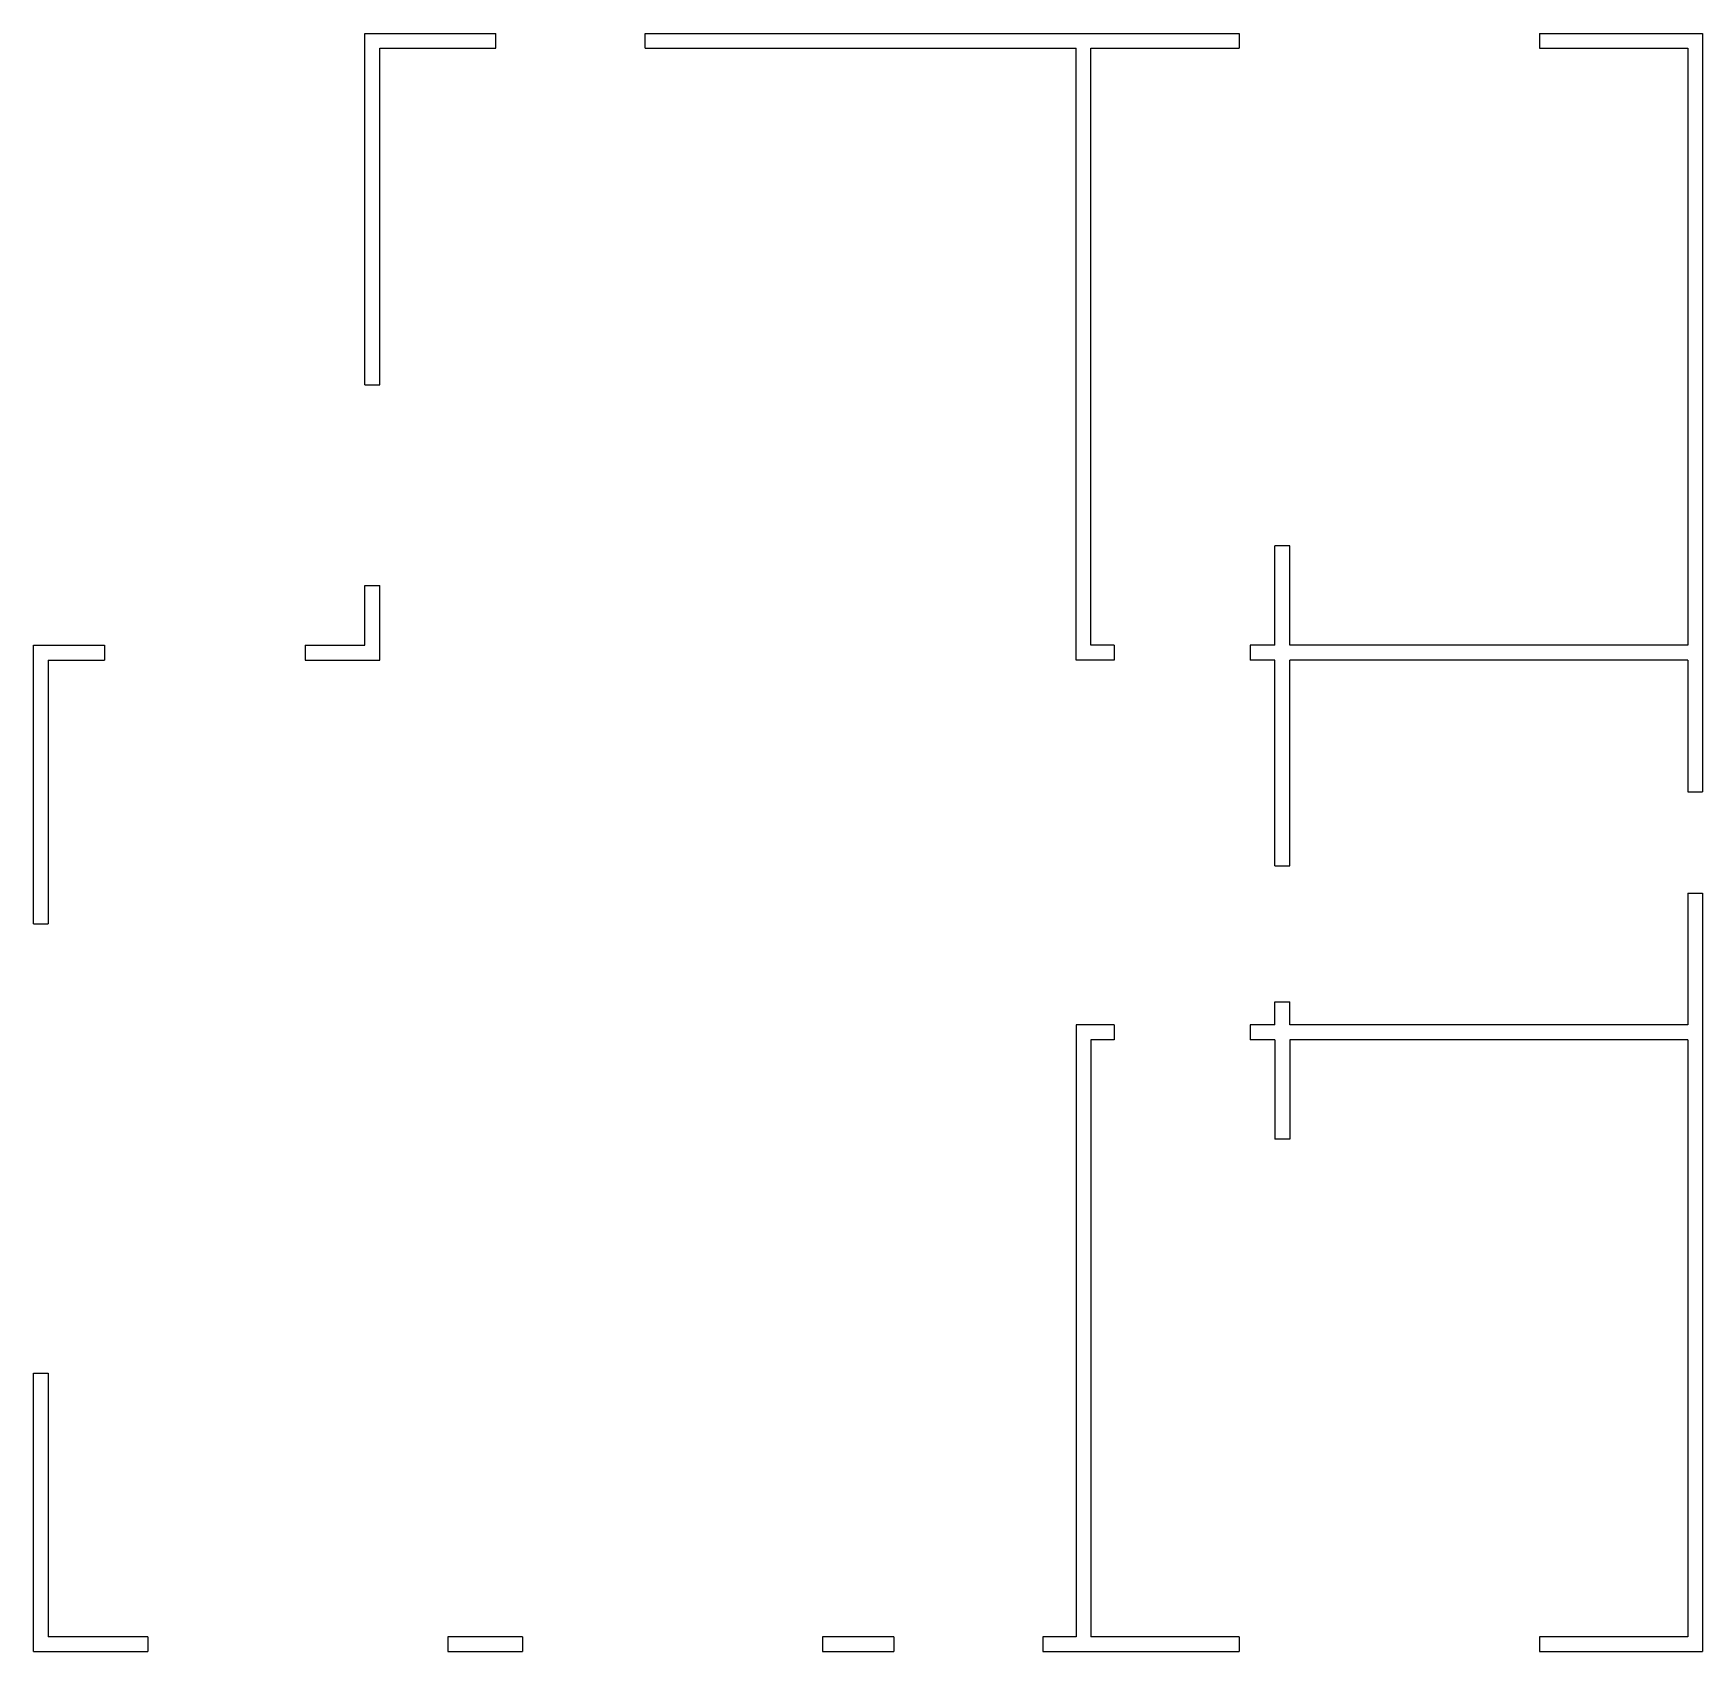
# Model space of a CAD drawing. Header units: millimetres. Extents: x -6378 to 3692, y -9667 to 93.
import ezdxf

# ---------------------------------------------------------------- set-up
doc = ezdxf.new("R2010")
doc.units = ezdxf.units.MM
doc.layers.add('A-WALL', color=7, linetype='CONTINUOUS')

msp = doc.modelspace()

# ---------------------------------------------------------------- linework, layer by layer
at = {"layer": 'A-WALL'}
for p, q in [((-4377.555675147821, 93.2696793957814), (-3587.555675147821, 93.2696793957814)), ((-4377.555675147821, -2026.73032060422), (-4377.555675147821, 93.26967939578117)), ((-4287.555675147821, 3.269679395781395), (-3587.555675147821, 3.269679395781395)), ((-4287.55567514782, -2026.73032060422), (-4287.555675147821, 3.269679395781623)), ((-3587.555675147821, 3.269679395781395), (-3587.555675147821, 93.26967939578233)), ((-2687.555675147821, 3.269679395781396), (-2687.555675147821, 93.26967939578233)), ((-2687.555675147821, 93.2696793957814), (897.4443248521792, 93.2696793957814)), ((-2687.55567514782, 3.269679395781395), (-87.5556751478207, 3.269679395781395)), ((-87.55567514782022, -3686.730320604219), (-87.5556751478207, 3.269679395781168)), ((2.444324852179307, 3.269679395781395), (897.4443248521793, 3.269679395781395)), ((2.444324852179761, -3596.730320604219), (2.444324852179307, 3.269679395781395)), ((2707.444324852179, 93.2696793957814), (3692.444324852179, 93.2696793957814)), ((2707.444324852179, 3.269679395781395), (3602.444324852179, 3.269679395781395)), ((3602.444324852179, 3.269679395781395), (3602.444324852179, -3596.730320604219)), ((3692.444324852179, 93.2696793957814), (3692.444324852179, -4481.730320604219)), ((1202.44432485218, -2996.730320604219), (1112.444324852179, -2996.730320604219)), ((1112.44432485218, -3596.730320604219), (1112.44432485218, -2996.730320604219)), ((1202.44432485218, -3596.730320604219), (1202.44432485218, -2996.730320604219)), ((-4377.55567514782, -3596.73032060422), (-4377.555675147821, -3236.73032060422)), ((-4287.55567514782, -3686.73032060422), (-4287.55567514782, -3236.73032060422)), ((-6377.555675147823, -3596.73032060422), (-5947.555675147821, -3596.730320604219)), ((-6377.555675147823, -5276.730320604221), (-6377.555675147823, -3596.730320604218)), ((-4737.55567514782, -3596.730320604219), (-4377.55567514782, -3596.73032060422)), ((142.4443248521798, -3596.730320604219), (2.444324852179761, -3596.730320604219)), ((1112.44432485218, -3596.730320604219), (962.4443248521798, -3596.730320604219)), ((3602.444324852179, -3596.730320604219), (1202.44432485218, -3596.730320604219)), ((-6287.555675147819, -3686.73032060422), (-6287.555675147821, -5276.73032060422)), ((-6287.555675147818, -3686.73032060422), (-5947.555675147821, -3686.73032060422)), ((-4737.55567514782, -3686.73032060422), (-4287.55567514782, -3686.73032060422)), ((142.4443248521798, -3686.730320604219), (-87.55567514782024, -3686.730320604219)), ((1112.44432485218, -3686.730320604219), (962.4443248521798, -3686.730320604219)), ((1112.44432485218, -4926.730320604219), (1112.44432485218, -3686.730320604219)), ((3602.444324852179, -3686.730320604219), (1202.44432485218, -3686.730320604219)), ((1202.44432485218, -4926.730320604219), (1202.44432485218, -3686.730320604219)), ((3602.444324852179, -3686.730320604219), (3602.444324852179, -4481.730320604218)), ((3602.444324852179, -5091.730320604218), (3602.44432485218, -5886.730320604219)), ((3692.444324852179, -5091.730320604219), (3692.444324852179, -9666.73032060422)), ((1112.44432485218, -5886.730320604219), (1112.44432485218, -5746.730320604219)), ((1202.44432485218, -5886.730320604219), (1202.44432485218, -5746.730320604219)), ((-87.55567514782021, -5886.730320604219), (-87.5556751478216, -9576.730320604218)), ((142.4443248521798, -5886.730320604219), (-87.55567514782024, -5886.730320604219)), ((1112.44432485218, -5886.730320604219), (962.4443248521798, -5886.730320604219)), ((3602.444324852179, -5886.730320604219), (1202.44432485218, -5886.730320604219)), ((2.444324852179761, -5976.730320604218), (2.444324852178397, -9576.730320604218)), ((142.4443248521798, -5976.730320604219), (2.444324852179761, -5976.730320604219)), ((1112.44432485218, -5976.73032060422), (962.4443248521798, -5976.73032060422)), ((1112.44432485218, -5976.730320604219), (1112.44432485218, -6576.730320604219)), ((3602.444324852179, -5976.730320604219), (1202.44432485218, -5976.73032060422)), ((1202.44432485218, -5976.730320604219), (1202.44432485218, -6576.730320604219)), ((3602.44432485218, -5976.730320604219), (3602.444324852178, -9576.73032060422)), ((1202.44432485218, -6576.730320604219), (1112.444324852179, -6576.730320604219)), ((-6377.555675147822, -9666.73032060422), (-6377.555675147823, -7986.730320604221)), ((-6287.555675147822, -7986.73032060422), (-6287.555675147822, -9576.73032060422)), ((-6377.555675147822, -9666.73032060422), (-5687.555675147822, -9666.73032060422)), ((-5687.555675147822, -9576.73032060422), (-6287.555675147821, -9576.73032060422)), ((-3427.555675147822, -9576.73032060422), (-3877.555675147821, -9576.73032060422)), ((-3877.555675147822, -9666.73032060422), (-3427.555675147822, -9666.73032060422)), ((-1187.555675147822, -9576.73032060422), (-1617.555675147821, -9576.73032060422)), ((-1617.555675147821, -9666.73032060422), (-1187.555675147822, -9666.73032060422)), ((-1187.555675147822, -9576.73032060422), (-1187.555675147822, -9666.73032060422)), ((-87.5556751478216, -9576.73032060422), (-287.5556751478216, -9576.73032060422)), ((-287.5556751478216, -9576.73032060422), (-287.5556751478216, -9666.73032060422)), ((-287.5556751478216, -9666.73032060422), (897.4443248521792, -9666.73032060422)), ((897.4443248521793, -9576.73032060422), (2.444324852178398, -9576.73032060422)), ((3602.444324852178, -9576.73032060422), (2707.444324852179, -9576.73032060422)), ((2707.444324852179, -9666.73032060422), (3692.444324852178, -9666.73032060422))]:
    msp.add_line(p, q, dxfattribs=at)
at = {"layer": 'A-WALL', "linetype": 'CONTINUOUS', "lineweight": 25}
for p, q in [((897.444, 93.2697), (897.444, 3.26968)), ((2707.44, 93.2697), (2707.44, 3.26968)), ((-4377.56, -3236.73), (-4287.56, -3236.73)), ((-5947.56, -3596.73), (-5947.56, -3686.73)), ((-4737.56, -3596.73), (-4737.56, -3686.73)), ((142.444, -3596.73), (142.444, -3686.73)), ((962.444, -3596.73), (962.444, -3686.73)), ((1112.44, -4926.73), (1202.44, -4926.73)), ((-6377.56, -5276.73), (-6287.56, -5276.73)), ((-6377.56, -7986.73), (-6287.56, -7986.73)), ((-5687.56, -9576.73), (-5687.56, -9666.73)), ((-3877.56, -9576.73), (-3877.56, -9666.73)), ((-3427.56, -9576.73), (-3427.56, -9666.73)), ((-1617.56, -9576.73), (-1617.56, -9666.73)), ((897.444, -9576.73), (897.444, -9666.73)), ((2707.44, -9576.73), (2707.44, -9666.73))]:
    msp.add_line(p, q, dxfattribs=at)
at = {"layer": 'A-WALL', "linetype": 'CONTINUOUS', "lineweight": -3}
for p, q in [((-4377.56, -2026.73), (-4287.56, -2026.73)), ((3602.44, -4481.73), (3692.44, -4481.73)), ((3602.44, -5091.73), (3692.44, -5091.73)), ((1112.44, -5746.73), (1202.44, -5746.73)), ((142.444, -5886.73), (142.444, -5976.73)), ((962.444, -5886.73), (962.444, -5976.73))]:
    msp.add_line(p, q, dxfattribs=at)

doc.saveas('drawing.dxf')
